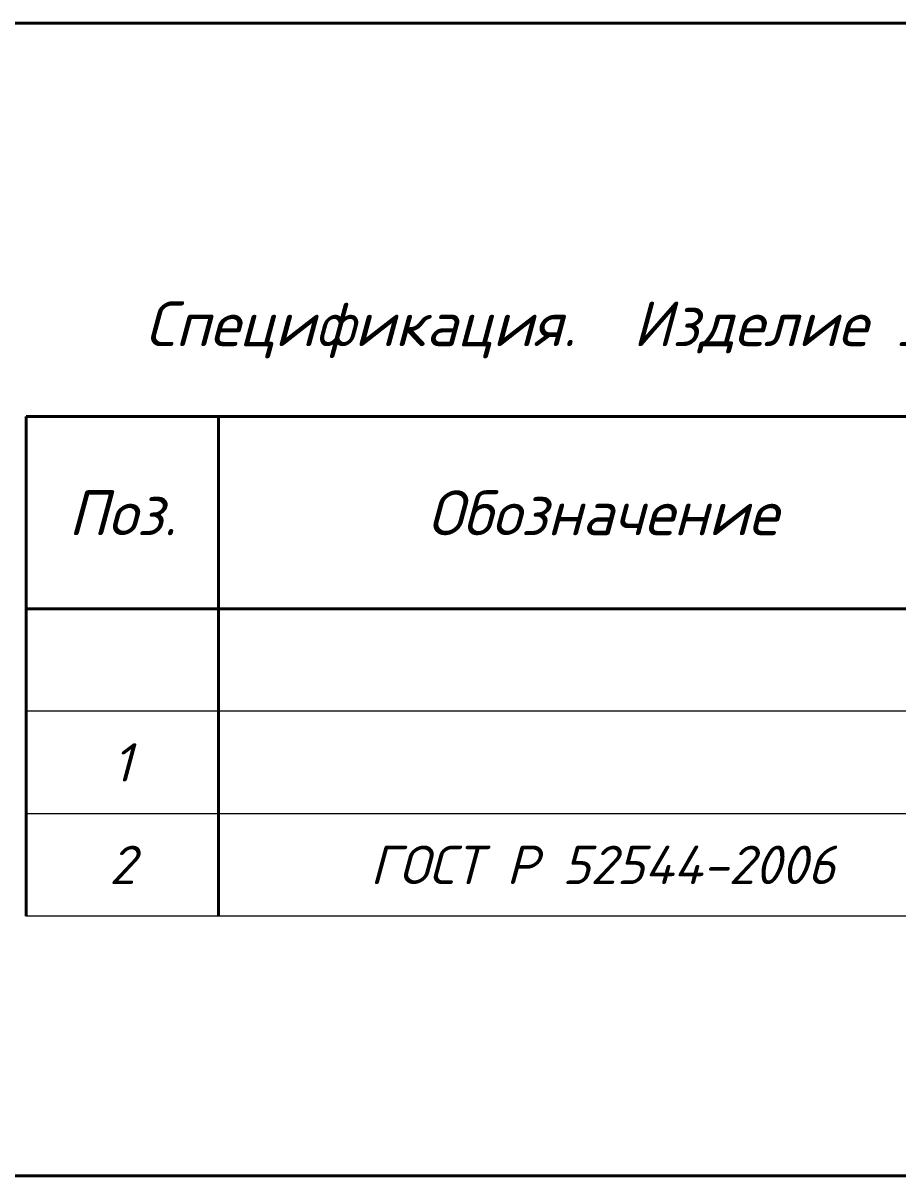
# Model space of a CAD drawing. Header units: millimetres. Extents: x -1807136 to 209800, y 0 to 410608.
# Drawn here: x 68163 to 74995, y 56757 to 65759 of the extents above; entities that cross this region are included whole.
import ezdxf
from ezdxf.enums import TextEntityAlignment as Align

# ---------------------------------------------------------------- set-up
doc = ezdxf.new("R2010")
doc.units = ezdxf.units.MM
doc.layers.get('0').update_dxf_attribs({"lineweight": 5})
doc.layers.add('k_ Рамка', color=252, linetype='Continuous', lineweight=40)
doc.styles.add('STEP PR', font='isocpeui.ttf')

# ---------------------------------------------------------------- blocks, each defined once
blk = doc.blocks.new('*U179')
for p, q in [((-18500, -1500), (0, -1500)), ((-18500, -3000), (-18500, -1500)), ((-17000, -3000), (-17000, -1500)), ((0, -3000), (-18500, -3000)), ((-18500, -5400), (-18500, -3000)), ((-17000, -5400), (-17000, -3000))]:
    blk.add_line(p, q)
at = {"color": 8, "lineweight": 20}
for p, q in [((0, -3800), (-18500, -3800)), ((0, -4600), (-18500, -4600)), ((0, -5400), (-18500, -5400))]:
    blk.add_line(p, q, dxfattribs=at)
at = {"style": 'STEP PR'}
for s, p in [('Поз.', (-17750, -2250)), ('Обозначение', (-14000, -2250))]:
    blk.add_text(s, height=350, dxfattribs=at).set_placement(p, align=Align.MIDDLE)
at = {"style": 'STEP PR', "flags": 8}
blk.add_attdef('СПЕЦИФИКАЦИЯ', (-18462.6, -949.7), '', height=400, dxfattribs=at)

msp = doc.modelspace()

# ---------------------------------------------------------------- linework, layer by layer
at = {"color": 3, "lineweight": 40}
msp.add_lwpolyline([(65502.95204, 65759.17017), (89179.3989, 65759.17017), (89179.3989, 56757.24038), (65502.95204, 56757.24038)], close=True, dxfattribs=at)

# ---------------------------------------------------------------- block references
at = {"layer": 'k_ Рамка'}
ref = msp.add_blockref('*U179', (86688.36389, 64185.93479), dxfattribs=at)
ref.add_attrib('СПЕЦИФИКАЦИЯ', '    Спецификация.  Изделие закладное Зд-24', (68225.75818, 63236.19959), dxfattribs={"layer": '0', "height": 350, "style": 'STEP PR'})

# ---------------------------------------------------------------- texts
at = {"char_height": 300, "attachment_point": 5, "style": 'STEP PR'}
for s, insert, width in [('1', (68938.36389, 59986.19614), 1535.1078645), ('2', (68938.36389, 59186.19614), 1535.1078645), ('ГОСТ Р 52544-2006', (72688.36389, 59186.19614), 6000)]:
    msp.add_mtext(s, dxfattribs=dict(at, insert=insert, width=width))

doc.saveas('drawing.dxf')
